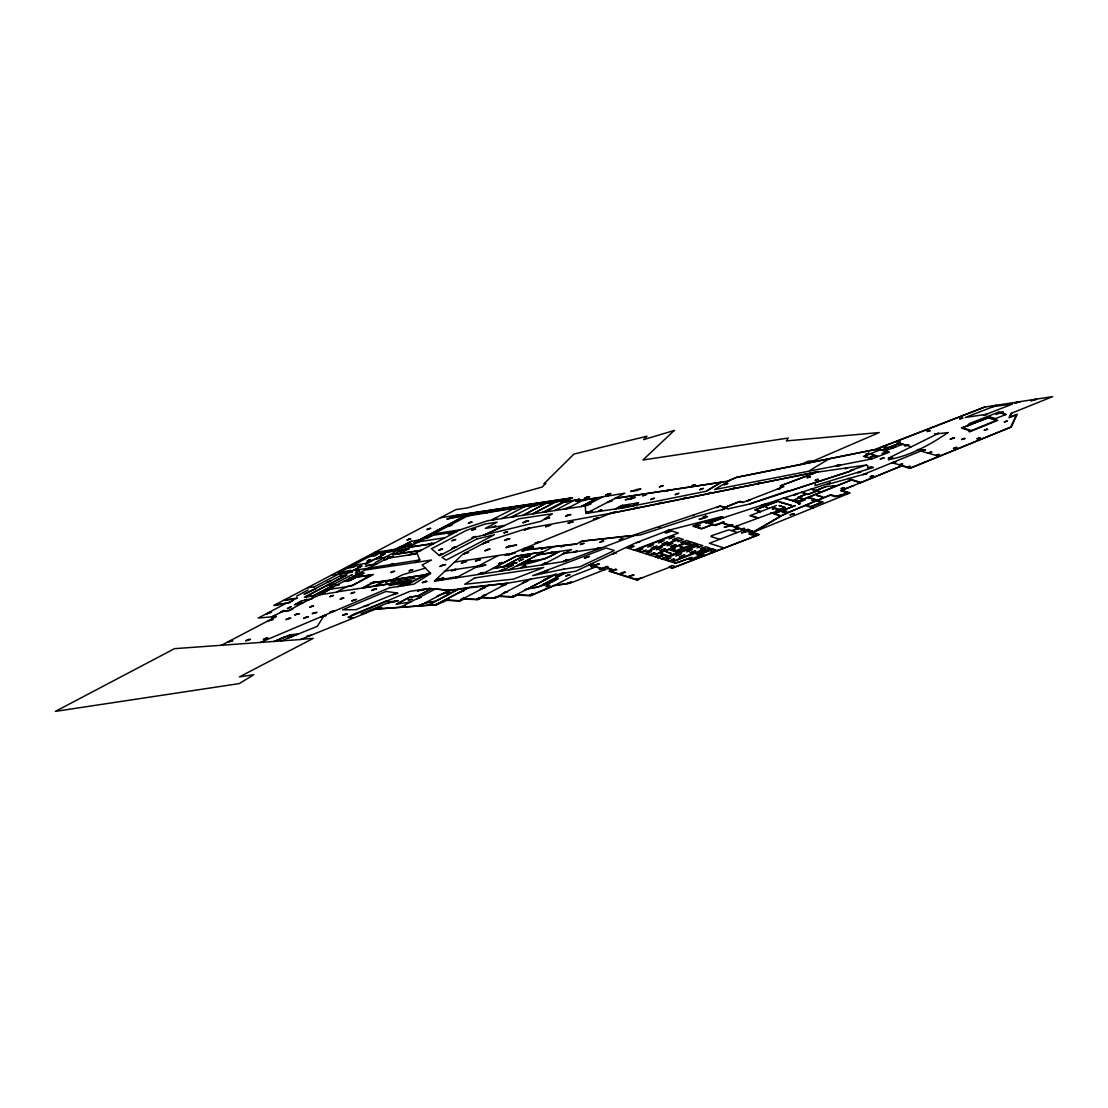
<?xml version="1.0" encoding="UTF-8"?>
<svg xmlns="http://www.w3.org/2000/svg" width="1108" height="1108" viewBox="0 0 1108 1108"><rect width="100%" height="100%" fill="white"/><g stroke="black" fill="none" stroke-linecap="round" stroke-linejoin="round"><path stroke-width="1.5" d="M788.716 491.329L788.841 490.567L749.299 504.085L728.136 508.821L719.868 506.218M815.53 482.506L815.003 485.636L873.395 467.479L871.082 466.745L867.481 467.922L867.841 465.72L866.096 465.152M818.272 481.551L821.042 480.65M830.224 483.06L827.357 484.515L863.755 474.307L922.465 450.36L917.23 449.682M1011.604 413.353L1009.79 417.245L1017.241 414.212L1011.272 427.037L909.848 468.393L901.912 465.831L841.554 490.456L849.794 493.018L748.87 534.042L751.182 534.776L754.52 533.488L758.509 534.762L672.348 568.002L671.337 567.324M324.159 615.439L317.303 626.339L281.1 640.964M625.355 507.229L626.02 506.231L620.189 508.004M625.757 507.173L626.408 506.162L630.244 505.58L627.89 506.827M674.176 430.5L642.959 459.986L788.245 438.048L786.361 440.942L879.212 432.536L813.909 460.734L808.134 461.219L800.724 464.557M674.523 430.403L643.554 439.627L646.989 436.22L573.944 454.072L543.931 483.794L545.939 483.24L542.075 487.077L467.479 507.866L455.859 509.611L273.773 605.494L285.393 603.735L258.261 618.029L275.809 616.505M611.782 512.99L615.646 511.577L614.054 512.533M633.624 508.6L637.488 507.201L635.895 508.143M658.083 503.697L661.947 502.284L660.354 503.24M682.57 498.78L686.434 497.367L684.841 498.323M706.225 491.26L720.782 482.52L706.225 491.26L626.103 507.339L585.758 513.433L585.301 505.899L603.334 496.55M722.956 481.952L614.705 498.545M727.651 481.011L736.391 477.465L875.763 449.502L985.206 406.802M707.07 493.863L710.934 492.451L709.342 493.406M728.953 480.914L714.48 489.598L871.733 458.975L889.405 452.161L881.123 449.529L870.126 453.768M731.543 488.947L735.407 487.548L733.828 488.489M756.044 484.03L759.908 482.631L758.315 483.587M809.81 470.471L829.158 458.851M634.15 550.094L678.345 533.045L669.121 530.136L635.826 542.837L575.897 571.146L507.519 583.237L449.086 590.301L429.115 588.445L409.946 591.34L347.995 617.391L353.106 618.056M753.634 532.089L786.084 513.198L805.031 505.483L812.829 507.963M352.69 614.76L348.715 617.488M511.162 517.159L533.017 506.093L536.452 505.442M307.747 587.794L313.938 586.852M331.874 575.08L352.372 571.991L338.079 574.332L313.952 587.032M353.369 567.282L356.07 565.773M379.795 553.28L402.218 549.79M295.725 598.68L284.077 600.259L297.443 598.057L296.224 598.597M347.372 571.479L368.604 568.099L384.725 559.692M380.487 554.471L385.238 553.751L375.612 558.82L384.739 557.435M450.042 517.851L454.349 515.732L571.95 497.963M349.851 570.925L350.931 570.357L338.743 572.781L374.947 553.723L407.135 548.862L411.857 546.119M450.762 517.796L446.829 519.112L465.748 515.483L419.323 539.928L411.47 541.244L396.304 549.097L374.809 552.476C377.413 555.565 437.632 537.962 396.678 549.042C396.927 546.604 415.431 542.643 411.387 544.111M353.48 570.385L361.54 566.133L357.275 566.687L362.025 565.966L353.729 570.343M366.928 563.293L365.501 564.041L375.377 558.944L384.504 557.559M384.739 553.917L367.164 563.169L353.175 565.371M404.254 545.053L411.47 541.244M376.9 563.723L365.238 566.299M302.082 600.633L295.974 604.082M272.236 616.768L281.972 611.644L289.853 610.494L292.872 608.915L291.238 609.151M304.7 600.231L306.847 599.303L305.212 600.162M418.962 540.122L413.783 542.851L466.482 515.234L450.776 517.616M388.506 557.005L393.132 556.299L384.241 559.956M221.129 645.424L276.501 616.45L271.82 616.796L275.629 614.982M389.891 556.881L386.65 558.681M425.14 538.46L408.187 547.435L433.851 543.557M308.841 599.747L288.357 610.674L282.221 611.464L284.063 610.356L280.324 612.516M368.618 568.265L372.177 567.144M401.276 551.147L399.212 551.452M329.949 589.234L319.201 594.899L336.195 592.198L346.956 586.672M427.148 538.156L433.062 535.275M319.7 594.83L308.744 599.94M319.935 594.65L330.336 589.179M330.696 588.999L333.48 587.808L330.253 588.473M403.52 550.718L405.583 550.399M472.008 514.583L468.088 515.899L515.635 507.99L513.71 509.001M487.008 512.312L485.082 513.336L489.016 512.021M347.316 586.478L353.009 585.038L370.986 575.01L356.361 577.213L349.989 580.564L343.868 581.492M408.353 554.914L412.273 553.598L410.348 554.609M428.671 544.208L432.245 543.086L430.68 543.903M450.208 532.865L448.283 533.89L452.202 532.574M391.429 564.235L389.504 565.246L393.437 563.93M413.436 554.305L460.194 529.776L487.908 520.677L585.301 505.899M513.641 508.295L511.716 509.306L512.519 509.181M362.468 588.029L372.579 582.711L426.455 574.581M373.077 582.642L374.753 581.755L370.834 583.071L372.33 582.836M493.018 519.901L495.664 518.502L494.861 518.627M515.954 508.627L512.893 509.126L491.744 519.818L493.739 519.514M516.328 508.572L518.364 507.395L531.992 505.345L530.067 506.398M414.821 562.559L419.752 559.956L417.273 553.723L390.238 557.823M501.689 518.586L524.818 506.564L535.76 504.957L533.834 505.968M385.044 580.827L375.183 585.938L411.206 580.495L398.34 586.492M389.919 580.093L385.501 582.517L390.21 580.232L425.472 574.9L403.215 585.758M392.08 579.761L396.498 578.376L394.573 579.387M491.91 527.297L495.83 525.981L493.905 526.992M533.765 505.262L531.84 506.273L532.643 506.148M393.326 579.581L402.329 574.83L425.389 568.141M513.156 516.854L515.802 515.469L514.985 515.594M390.57 581.852L414.821 578.279M536.452 505.525L538.488 504.362L553.391 502.104L550.856 503.351L553.598 502.852M390.113 585.163L393.589 583.334L407.938 581.16L404.448 583.002L389.13 585.495L393.091 583.404L337.095 591.866M523.004 515.372L545.732 503.406L552.781 502.339M532.546 513.932L555.634 501.772L563.363 500.608L560.828 501.841L568.362 499.846M532.92 513.877L555.648 501.91L562.753 500.83M397.592 586.617L403.963 583.251M423.949 574.955L428.367 573.556M563.335 501.467L564.041 501.578L542.768 512.298L545.773 511.841M405.999 585.343L430.029 572.697M545.524 511.965L565.482 501.37M566.174 501.896L570.98 500.497M575.038 499.874L554.831 510.511M586.326 513.35L624.815 493.212L575.495 501.218L579.221 499.251L576.229 500.968L580.98 500.248L578.085 501.675L580.37 500.484M583.237 500.04L567.019 508.586L564.263 509.001L569.29 507.256M390.085 602.059L388.271 603.015L398.381 600.578L391.955 602.461M583.32 500.802L585.495 499.708M435.707 580.952L434.682 580.841M419.877 589.844L417.481 591.104L424.669 589.11M438.325 580.55L442.881 578.251L435.763 579.83L443.851 577.919L439.557 580.176L453.518 577.268M598.237 497.783L581.395 506.508L597.503 498.018L585.384 499.86M396.816 604.026L409.808 597.226L417.938 596.007L431.801 588.694L429.115 588.445M427.577 588.68L421.151 590.55M431.511 588.667L417.924 595.827L409.794 597.06L396.082 604.275L410.819 601.907M607.696 495.899L608.181 495.636M454.377 578.03L456.787 576.769L450.707 578.501M455.679 577.933L498.254 555.51M400.639 607.226L435.361 588.985L449.086 590.301L419.641 605.813M507.492 554.111L505.082 555.385L508.406 554.886L610.619 513.295L818.577 471.551L609.857 513.6M482.396 573.889L516.425 555.967L543.516 551.881M454.46 589.498L449.1 590.481M458.587 588.874L435.389 601.27L425.887 602.71M615.342 508.96L622.433 505.234M616.09 508.849L622.447 505.414L638.582 502.797L632.308 506.093M436.04 604.594L468.352 587.572L459.1 588.971L428.353 605.162L434.904 601.519L424.904 603.029M618.707 508.461L627.447 506.91M436.455 604.566L469.335 587.254L507.519 583.237L476.897 599.359M501.896 570.952L511.993 565.634M536.66 552.92L516.439 556.147L493.476 568.252L502.977 566.811L521.549 557.033L530.303 555.704L526.161 557.282L527.408 556.479L521.148 557.421L507.686 564.512C529.61 560.205 506.675 564.263 503.475 566.742L513.586 565.205L492.492 568.57M541.535 552.186L542.532 552.213L508.974 569.872M517.616 565.606L523.738 562.296L529.195 561.465M553.058 546.853L538.225 554.665L571.479 549.651L542.726 564.775M632.211 505.954L637.599 503.115M523.308 564.568L529.707 561.396L535.773 560.62M549.139 553.017L552.573 551.95L551.133 552.712M459.418 600.688L488.822 585.204M559.637 551.438C546.341 559.111 531.909 563.363 516.868 565.731M494.625 598.057L531.217 578.791M512.602 596.755L555.343 574.263M528.17 588.75L524.735 589.802L528.156 588.57M556.091 574.138L528.654 588.5L538.156 587.06L559.9 575.606L555.524 576.271L557.684 575.135M560.967 573.404L564.858 573.002L557.698 575.218M561.825 574.595L556.258 575.98M565.842 572.67L553.086 579.387L558.335 578.584C548.834 584.165 538.543 587.406 527.671 588.819M590.052 564.692L593.292 563.737L590.592 564.872M554.706 585.37L573.058 575.717L595.716 566.964M566.991 583.473L571.409 581.991L569.235 583.127M543.432 548.072L541.341 549.111L545.261 547.864M562.892 545.801L560.8 546.84L564.72 545.593M392.772 607.807L394.323 607.696M484.279 534.956L504.569 525.469L485.373 528.378L497.16 522.159L485.456 523.932L466.62 530.247L431.455 548.765L439.599 555.69L474.39 537.366L541.244 521.217L552.407 513.724L519.056 518.766L484.321 535.025M260.228 642.515L389.268 587.863L413.963 584.138L430.79 573.445L422.148 564.969L431.511 560.039L364.809 570.108L349.255 578.473M447.036 600.342L460.042 601.007L464.64 598.736L477.617 599.4L482.285 597.42L495.262 598.085L499.93 596.104L512.907 596.769L517.574 594.802L530.552 595.467L554.208 585.453L570.108 583.043M273.939 641.49L290.531 634.732L298.107 634.164M274.355 641.463L290.282 634.967L297.027 634.469M352.372 614.815L386.069 601.145M351.264 617.821L353.438 617.932M395.113 601.076L390.681 601.741L361.222 613.763L363.078 613.998M362.094 613.694L366.291 612.682M300.49 639.524L376.221 608.874M525.732 548.308L532.629 547.006L526.757 549.914L576.229 544.153L582.115 541.244L630.424 535.607M851.969 479.667L837.482 485.567L826.194 486.55L815.723 490.664L810.973 489.154M877.799 448.38L985.012 407.024L1052.6 396.622L1010.953 413.464L1008.972 417.716L1016.438 414.683L1010.635 427.148L910.291 468.075L902.369 465.512L859.753 483.033M782.663 486.246L780.129 485.913L814.823 472.867M669.897 530.372L666.448 531.161M882.328 449.903L899.835 443.158L906.039 445.139L908.837 444.737L905.499 446.025L904.543 445.721L905.707 445.264L902.48 444.239L885.32 450.859M882.48 449.959L899.474 443.394L902.175 444.253L900.319 445.07M885.167 450.817L887.314 450.083M895.984 446.746L891.649 448.421M874.558 455.651L869.226 457.701L864.42 456.177L869.752 454.114L876.968 456.413L874.974 457.189L875.735 457.438M868.755 458.019L874.752 455.707M704.453 521.633L707.292 522.505L704.494 521.619L692.832 526.12L701.489 528.876L712.499 524.638M886.552 451.718L882.051 453.463M592.78 566.036L590.786 566.811L593.556 566.285M847.26 467.867L844.975 468.753L847.828 467.798M696.295 526.757L700.45 525.15M721.724 516.937L706.142 523.087M722.014 517.034L721.253 517.256M723.593 517.533L708.497 523.364L715.477 525.58L721.917 523.101L745.061 530.469L748.44 529.319L745.532 530.15L742.72 529.25L744.728 528.488L743.953 528.239L741.958 529.015L735.947 527.103L737.942 526.328L737.18 526.078L735.172 526.854L722.388 522.782M830.377 482.894L723.635 517.658L709.355 523.17L714.702 524.873L724.23 521.965L720.796 522.754L721.571 522.99M1000.136 412.91L995.967 414.517M968.143 425.444L961.467 428.02L970.511 430.901L968.821 431.594L969.86 431.732L997.782 420.348L988.945 417.564L989.61 417.3M971.481 424.156L989.416 417.245M712.305 524.569L701.973 528.558L693.691 525.926M601.436 568.792L599.442 569.567L602.212 569.041M782.788 503.171L782.123 503.434M806.596 493.974L797.774 497.381L803.812 499.306L795.779 502.146L851.512 479.999L860.127 482.728M826.388 486.343L815.765 490.442L811.444 489.057M792.248 500.553L799.436 497.908M730.13 525.247L732.9 524.721L730.892 525.497M794.076 501.135L796.901 500.04L795.267 499.514M670.88 549.817L675.16 548.903L672.459 550.08L675.16 550.939L683.47 547.74L680.769 546.881C677.93 547.837 683.608 545.648 681.157 546.729L683.858 547.587L692.154 544.388L688.165 543.114M670.977 549.845L674.606 549.125L669.592 549.873L677.957 552.532M689.273 543.46L685.838 544.014M689.467 543.529L685.409 544.111L691.073 541.923L697.417 543.945L694.882 543.612L690.215 545.413L691.17 545.718M655.853 557.005L658.609 555.759L655.147 554.665L658.817 553.252L668.11 556.202M734.77 526.729L780.78 509.805L772.456 507.159M656.67 557.255L657.432 557.033M656.864 557.324L664.301 554.997M657.64 557.559L660.299 556.535L659.537 556.299M657.833 557.629L664.495 555.053M676.171 551.493L695.935 543.945M774.423 513.655L795.392 505.567L773.37 513.78L780.586 516.079L752.567 532.394L750.462 531.715L752.47 530.954L751.695 530.704L749.7 531.48L747.318 530.718M661.434 558.778L678.622 552.283L675.215 551.188L679.176 550.344M698.954 553.114L695.215 553.1L699.231 553.211M699.619 552.85L711.197 548.557L696.807 554.069L694.55 553.349L672.542 561.839L675.838 562.892L679.204 562.116L691.835 557.379L675.243 563.169L625.978 547.49M701.115 553.806L697.14 555.205L712.776 549.069L714.272 549.54L712.112 549.319M701.779 553.543L712.444 549.429M670.285 566.991L637.571 579.512L636.421 579.152L642.238 577.711M688.179 558.792L690.201 559.429L703.802 554.194L701.489 553.46M630.84 536.05L720.38 505.913L724.909 507.353M788.744 491.218L851.096 470.928L749.299 504.085M723.399 509.264L696.073 516.66L640.327 534.956L582.185 541.036L579.526 542.518M848.229 493.06L836 496.287L830.986 494.68L817.565 500.165L810.211 497.824L808.785 498.545M848.59 493.171L835.141 496.716L830.308 495.179L817.385 500.442L823.175 502.09L810.807 506.841L813.48 507.699M667.972 530.441L721.197 516.771L723.704 517.574M527.422 549.582L576.908 543.82M876.442 449.1L877.176 448.948M876.622 449.169L736.377 477.313L729.216 480.706L721.779 482.188L615.175 498.295M610.189 513.378L526.023 528.738L487.908 540.995L462.895 554.166L434.364 581.146L565.302 561.368L633.222 536.009L631.186 536.3M816.43 472.243L817.164 472.105L780.988 485.719L783.882 486.634L742.554 502.575L739.673 501.647L724.23 507.603L726.169 508.198L722.305 509.694L724.3 508.918M985.691 414.42L965.179 417.508L996.743 405.334L993.848 405.777L991.161 406.816L1012.629 404.018L983.489 415.334L986.923 414.544L986.148 414.295M440.458 517.727L572.462 497.783L563.792 502.256L579.595 499.196M518.253 507.547L524.444 506.619M538.377 504.514L545.358 503.461L523.128 515.303M509.943 509.445L511.868 508.378L469.986 514.708L433.422 533.959L460.194 529.776M564.291 502.09L566.534 501.744M588.528 504.348L590.91 503.988L585.509 505.788M609.788 501.135L612.156 500.774L607.142 502.533M511.868 516.785L513.877 516.48M455.97 531.909L430.056 535.732L427.176 537.255L429.295 536.937M589.442 511.702L585.716 512.27L592.198 511.287L586.797 513.101M425.001 538.391L427.508 537.976M418.824 541.784L444.973 537.699M410.556 546.95L434.211 543.377M407.384 548.82L409.323 548.529L399.572 553.571L393.451 554.499M374.961 553.903L380.086 553.127M408.589 548.82L402.467 549.748L392.952 554.665L420.735 550.468M377.87 554.291L375.169 555.814L369.795 556.618M394.365 552.366L375.127 562.587M399.822 553.529L420.971 550.344M387.495 558.238L389.988 557.864M384.49 559.817L386.983 559.443M347.995 568.099L353.369 567.199M367.164 565.288L376.665 563.847M419.752 559.956L368.853 568.058M358.521 571.243L356.028 571.617L359.504 570.911L355.169 573.196M340.004 576.202L346.125 575.287L304.326 597.198L312.955 595.896L311.528 596.824L332.026 586.035L313.439 595.633L305.559 596.824L326.652 585.716L335.516 584.207L333.771 584.47M352.15 574.595L333.259 584.539L327.137 585.467L347.109 574.955L339.976 576.035L303.994 594.317L315.849 588.736M351.928 574.9L351.444 575.163M357.233 574.096L364.297 573.03L356.845 576.963L373.465 574.443L351.582 585.98L328.328 589.484L350.696 577.711M353.729 576.298L357.69 574.207L363.313 573.362L356.347 577.033L350.724 577.891M330.724 580.911L327.04 582.185L328.799 581.922M454.474 562.116L511.924 553.446M512.284 553.391L515.192 552.947L508.766 554.831M348.798 578.902L355.862 577.282L349.976 580.398L344.339 581.243M336.887 585.163L339.131 584.83L335.904 585.495M308.163 589.899L296.542 596.201M445.042 571.049L482.728 565.357M564.138 553.501L600.785 547.975M475.886 567.296L485.983 564.858L479.556 566.728M312.414 598.666L302.096 600.771L294.409 604.913L302.47 603.098M296.085 603.929L302.83 602.918M445.042 592.628L449.917 591.894L442.868 593.763M444.557 592.877L448.809 592.24L443.117 593.639M419.115 597.544L421.372 597.198L416.608 598.999M441.87 594.11L437.231 595.896L438.976 595.619M462.119 591.049L463.864 590.786L459.224 592.572M548.114 578.057L543.488 579.844L545.233 579.581M442.272 601.492L443.892 601.256L440.111 602.641M816.776 472.243L866.414 465.028L850.459 470.498L853.894 469.723M523.572 548.557L533.613 546.687L530.039 548.294M403.741 605.785L405.389 605.661L401.539 606.935M375.515 608.929L381.789 607.406L376.914 608.985L436.787 604.539M375.557 609.151L436.566 604.774L447.355 600.065L459.972 600.716M285.532 636.768L280.933 638.208L282.221 638.111M301.847 639.205L313.273 638.346L239.453 676.891L253.801 674.717L239.259 683.594L55.4 711.378L174.482 648.665L301.182 639.468M515.802 595.37L512.076 596.367L513.309 596.423M499.611 596.395L512.99 597.074L517.256 595.079L530.635 595.758L554.069 585.647L569.914 583.251L608.541 568.224L613.209 569.706L609.871 570.994L637.142 579.664L639.607 578.819M464.321 599.013L477.7 599.705L481.966 597.697L495.29 598.223M917.77 449.46L925.471 449.917L920.942 451.053M853.479 485.581L840.681 490.664L848.866 493.268M805.156 499.874L797.275 503.087L799.56 503.821L798.882 504.209L800.419 503.628L798.12 502.894M396.512 593.168L397.952 593.348L392.98 594.608M385.75 601.284L390.805 601.769M367.302 605.079L368.742 605.259L363.77 606.519M361.679 613.638L363.396 613.874M311.625 634.981L307.11 636.117L308.412 636.283M292.803 636.324L287.817 637.585L288.994 637.751M892.023 462.839L902.369 465.512M920.914 451.067L939.113 456.316M841.554 490.456L849.794 493.018M589.262 564.914L604.525 569.775M998.405 412.356L1005.441 414.6M990.275 416.566L988.945 417.093L994.638 418.893L1006.299 414.406L1001.383 412.827L1003.377 412.065L998.876 412.038L968.988 423.699M989.804 416.885L995.109 418.575M971.855 424.281L967.561 425.264L968.53 425.569M906.995 445.444L911.081 446.746M883.45 446.192L888.117 447.674M882.785 446.455L887.453 447.937M880.652 449.848L888.547 452.355M878.215 456.344L869.641 453.615L863.561 456.371L871.733 458.975M848.035 478.421L860.778 482.465M832.842 485.553L834.92 486.62L821.624 492.035L817.441 490.706L807.566 494.514L817.081 491.066L820.973 492.298L804.463 499.043L798.633 497.187L807.22 493.933L801.638 492.16M801.375 492.312L806.555 494.196M809.754 498.143L814.2 499.556L811.818 500.539L816.915 500.428L781.112 515.774L774.035 513.53M794.602 499.777L796.043 500.234L793.009 501.259L795.447 501.564L793.674 501.01M783.979 497.921L792.663 500.691L783.148 498.129M775.863 500.497L778.259 501.259L755.379 509.819L760.767 511.536M775.614 500.65L777.4 501.218L754.742 509.971L760.268 511.73M776.431 505.497L749.936 515.719L757.263 518.045M771.791 507.422L774.298 508.212L772.29 508.988L773.065 509.223L775.06 508.461L778.024 509.403L775.96 510.248L778.938 509.694M769.437 508.198L768.938 508.392M743.025 502.256L740.144 501.328L725.338 507.187M771.459 512.713L772.165 512.935L770.794 512.962M750.795 515.525L757.941 517.782M724.604 507.464L728.441 508.683M748.953 529.943L749.811 529.749L746.46 530.912L752.304 532.782M758.509 534.762L743.717 530.039L709.369 543.294L724.189 548.003M712.624 520.455L706.849 521.896L707.957 522.256M757.983 534.887L752.484 536.189L753.648 536.549M749.7 533.834L751.667 534.458L754.991 533.17L759.368 534.568L671.877 568.321L669.8 567.31M709.48 521.799L708.815 522.062M706.627 522.768L703.164 522.131M737.291 532.519L728.801 529.832L711.267 535.787L712.222 536.092L711.031 536.563L719.688 539.319M696.35 524.901L698.954 525.718M695.686 525.15L698.289 525.981M671.49 535.69L674.703 536.715L669.038 538.904M717.513 550.579L714.618 550.122L716.848 550.828M716.391 550.925L715.048 550.496L710.38 552.296L711.724 552.726M671.517 537.809L669.163 537.061L659.08 540.953L661.434 541.701M675.077 538.945L677.431 539.693L667.348 543.585L664.994 542.837M680.229 540.593L677.819 539.818L667.736 543.709L670.146 544.471M699.66 546.77L697.264 546.009L687.182 549.9L689.578 550.662M672.404 539.97L677.888 537.726L683.373 539.471L677.708 541.66M697.14 547.851L702.804 545.662L699.01 544.457L662.196 558.543M664.177 540.649L658.374 543.017M667.556 541.715L661.739 544.097M672.888 543.419L667.044 545.773M692.334 549.596L686.475 551.964M699.91 552.947L697.541 552.199L709.84 548.128L705.99 546.673L700.325 548.862L703.137 547.878L705.533 548.64L695.45 552.532L693.054 551.77C702.07 548.183 683.248 555.44 692.555 551.964L694.951 552.726L684.786 556.645L682.376 555.884C691.406 552.296 672.584 559.568 681.877 556.077L684.287 556.839L674.204 560.731L671.794 559.956L674.315 558.889L669.315 560.814L666.143 559.803L671.005 557.836M700.824 553.709L702.943 554.388M660.936 541.895L658.567 541.147L648.402 545.067L650.77 545.815M664.495 543.031L666.85 543.779L656.684 547.698L654.329 546.95M669.648 544.665L667.238 543.903L657.072 547.823L659.482 548.585M689.079 550.856L686.683 550.094L676.517 554.014L678.913 554.776M701.295 555.15L703.677 555.911M700.63 555.413L703.012 556.174M653.512 544.762L647.709 547.13M656.878 545.829L651.075 548.211M662.224 547.532L656.365 549.887M681.669 553.709L675.811 556.077M639.191 541.673L639.953 541.923L636.518 542.712M650.271 546.009L647.903 545.261L637.82 549.153L640.189 549.9M653.831 547.144L656.185 547.892L646.102 551.784L643.748 551.036M658.983 548.779L656.573 548.017L646.49 551.909L648.886 552.67M678.415 554.97L676.005 554.208L665.922 558.1L668.332 558.861M690.672 559.111L690.201 559.429M668.775 555.953L659.482 552.989L690.062 541.604L686.544 540.482L680.88 542.671L683.691 541.687L686.101 542.449L676.019 546.341L673.609 545.579C682.625 542.006 663.817 549.263 673.11 545.773L675.52 546.535L665.34 550.454L662.944 549.693C671.96 546.119 653.152 553.377 662.446 549.887L664.842 550.648L654.759 554.54L652.363 553.778L654.883 552.698L649.884 554.623L646.698 553.612L651.559 551.645M642.848 548.875L638.042 550.856L641.213 551.867L646.213 549.942M675.769 566.673L672.182 565.537L669.19 566.7L672.653 567.795M608.07 568.543L612.35 569.9L609.012 571.188L637.931 580.398L638 579.498M589.858 564.637L605.19 569.512M761.321 505.386L761.196 506.148L765.143 504.14L761.321 505.386M794.145 494.708L794.007 495.47L797.954 493.462L794.145 494.708M1004.36 421.926L1007.13 421.054L1004.36 421.926M631.477 497.852L630.757 498.96L625.175 499.805L631.477 497.852M636.92 489.542L636.2 490.636L630.604 491.481L636.92 489.542M631.879 497.797L631.158 498.905L635.466 497.257L631.879 497.797M637.308 489.473L636.588 490.581L640.895 488.933L637.308 489.473M948.005 432.563C930.083 444.834 909.737 455.97 888.311 459.737L892.757 457.562L888.256 458.241L938.836 433.159L934.543 434.142L948.005 432.563M474.695 577.947L464.695 584.248L513.433 579.138L543.696 567.518L474.695 577.947M644.163 494.944L642.585 495.899L646.449 494.487L644.163 494.944M652.197 498.697L650.604 499.653L654.468 498.24L652.197 498.697M668.65 490.027L667.071 490.983L670.936 489.57L668.65 490.027M676.683 493.78L675.091 494.736L678.955 493.323L676.683 493.78M693.151 485.11L691.558 486.066L695.422 484.653L693.151 485.11M701.17 488.863L699.591 489.819L703.455 488.406L701.17 488.863M725.657 483.947L724.078 484.902L727.942 483.49L725.657 483.947M877.868 449.156L876.29 450.111L880.154 448.698L877.868 449.156M275.476 604.788L289.133 602.89L293.703 599.927L287.595 602.96L275.476 604.788M269.549 612.461L266.668 613.971L271.557 612.156L269.549 612.461M368.895 560.149L366.97 561.16L370.903 559.845L368.895 560.149M408.824 539.125L406.899 540.136L410.833 538.82L408.824 539.125M428.796 528.613L426.871 529.624L430.79 528.308L428.796 528.613M291.044 606.685L287.429 608.583L291.044 606.685M450.042 525.4L448.117 526.411L452.036 525.095L450.042 525.4M470.166 522.353L468.241 523.378L472.174 522.062L470.166 522.353M311.57 606.284L309.644 607.295L313.578 605.993L311.57 606.284M331.541 595.772L329.616 596.783L333.536 595.467L331.541 595.772M341.97 598.265L340.045 599.276L343.965 597.96L341.97 598.265M352.787 592.572L350.862 593.583L354.795 592.268L352.787 592.572M392.717 571.534L390.792 572.559L394.725 571.243L392.717 571.534M453.74 539.831L451.815 540.842L455.734 539.527L453.74 539.831M473.712 529.319L471.786 530.33L475.706 529.015L473.712 529.319M372.593 582.891L363.452 587.711L374.67 586.007L383.811 581.201L372.593 582.891M440.652 549.305L438.726 550.316L442.646 549L440.652 549.305M354.061 599.774L351.665 601.048L356.568 599.4L354.061 599.774M374.033 589.262L371.623 590.536L376.526 588.888L374.033 589.262M410.846 569.983L408.921 570.994L412.841 569.678L410.846 569.983M440.915 554.139L438.99 555.163L442.909 553.848L440.915 554.139M453.906 547.31L451.981 548.322L455.9 547.006L453.906 547.31M473.864 536.798L471.939 537.809L475.872 536.494L473.864 536.798M476.772 539.014L441.967 557.352L446.233 560.122L494.459 534.721L476.772 539.014M442.701 564.983L439.821 566.507L445.707 564.526L442.701 564.983M466.039 552.781L463.643 554.055L468.546 552.407L466.039 552.781M485.872 542.255L482.991 543.765L488.877 541.798L485.872 542.255M505.747 531.979L503.821 532.99L507.741 531.674L505.747 531.979M525.691 521.286L522.796 522.81L528.682 520.829L525.691 521.286M463.961 561.825L461.316 563.21L466.703 561.41L463.961 561.825M487.409 549.471L484.764 550.87L490.165 549.056L487.409 549.471M507.132 539.084L504.486 540.482L509.888 538.668L507.132 539.084M526.979 528.641L524.333 530.026L529.735 528.225L526.979 528.641M546.95 518.129L544.291 519.514L549.693 517.713L546.95 518.129M586.88 497.104L584.221 498.489L589.622 496.689L586.88 497.104M508.78 546.147L505.885 547.671L516.605 544.97L508.78 546.147M548.225 525.427L545.579 526.812L550.981 525.012L548.225 525.427M568.196 514.915L565.551 516.3L570.939 514.5L568.196 514.915M608.126 493.891L605.48 495.276L610.868 493.476L608.126 493.891M408.367 599.885L412.01 599.345L408.367 599.885M481.011 572.836L478.116 574.36L483.254 572.504L481.011 572.836M500.262 562.795L498.337 563.806L502.256 562.49L500.262 562.795M502.506 569.595L499.625 571.105L504.763 569.249L502.506 569.595M522.422 559.111L518.918 560.953L523.516 559.277L522.422 559.111M661.268 485.996L659.343 487.008L663.263 485.692L661.268 485.996M537.74 554.914L524.222 562.033L545.136 558.875L558.654 551.756L537.74 554.914M462.895 598.375L460.734 599.525L465.152 598.043L462.895 598.375M482.866 587.919L479.986 589.428L485.124 587.572L482.866 587.919M523.765 566.382L520.871 567.905L526.009 566.036L523.765 566.382M484.154 595.218L482.229 596.229L486.149 594.913L484.154 595.218M503.863 584.747L500.982 586.257L506.121 584.401L503.863 584.747M544.762 563.21L541.867 564.734L547.006 562.864L544.762 563.21M564.014 553.169L562.088 554.18L566.008 552.864L564.014 553.169M575.426 551.438L573.501 552.449L577.434 551.133L575.426 551.438M505.4 592.004L503.475 593.015L507.409 591.7L505.4 592.004M525.247 581.506L522.353 583.03L527.491 581.174L525.247 581.506M545.953 570.8L543.543 572.06L547.823 570.509L545.953 570.8M566.133 559.983L563.252 561.507L568.39 559.637L566.133 559.983M597.766 548.072L595.841 549.083L599.76 547.768L597.766 548.072M587.268 556.784L584.373 558.307L589.511 556.451L587.268 556.784M552.601 579.636L542.74 584.83L547.49 584.11L557.352 578.916L552.601 579.636M547.906 585.592L545.981 586.603L549.9 585.287L547.906 585.592M567.864 575.024L565.703 576.174L570.121 574.692L567.864 575.024M614.538 553.031L612.613 554.042L616.547 552.726L614.538 553.031M523.973 550.344L521.882 551.382L525.801 550.136L523.973 550.344M582.365 543.543L580.273 544.568L584.179 543.322L582.365 543.543M601.824 541.272L599.733 542.311L603.652 541.064L601.824 541.272M621.283 539L619.192 540.039L623.111 538.793L621.283 539M563.75 569.124L532.726 575.648L606.173 547.989L614.303 550.524L580.066 566.742L563.75 569.124M632.322 545.759L628.181 547.726L629.524 548.155L634.192 546.355L632.322 545.759M271.1 619.607L268.302 620.923L273.15 619.455L271.1 619.607M230.796 640.84L227.999 642.141L232.846 640.687L230.796 640.84M296.764 613.957L294.52 614.995L299.312 613.763L296.764 613.957M288.745 618.306L285.947 619.621L290.795 618.153L288.745 618.306M248.455 639.524L245.644 640.84L250.491 639.371L248.455 639.524M314.409 612.641L312.165 613.694L316.971 612.447L314.409 612.641M306.39 616.99L303.592 618.306L308.44 616.837L306.39 616.99M266.1 638.208L263.288 639.524L268.136 638.056L266.1 638.208M332.054 611.325L329.81 612.378L334.616 611.131L332.054 611.325M324.035 615.674L321.237 616.99L326.084 615.522L324.035 615.674M421.206 604.483L418.672 605.661L423.034 604.345L421.206 604.483M386.013 591.423L342.538 609.829L356.084 609.649L397.024 592.96L386.013 591.423M479.279 597.932L476.786 598.985L480.498 597.988L479.279 597.932M496.924 596.616L494.431 597.669L498.157 596.686L496.924 596.616M532.297 593.93L529.499 595.121L533.668 593.999L532.297 593.93M571.686 521.66L567.836 523.239L573.265 521.868L571.686 521.66M346.015 613.86L342.483 615.3L347.455 614.054L346.015 613.86M425.721 581.257L422.176 582.697L427.148 581.437L425.721 581.257M454.917 569.346L451.385 570.786L456.358 569.54L454.917 569.346M478.961 559.54L475.429 560.994L480.401 559.734L478.961 559.54M601.062 509.971L598.486 511.023L602.101 510.109L601.062 509.971M538.945 541.66L534.929 543.294L539.984 541.798L538.945 541.66M597.351 517.838L593.334 519.472L598.389 517.976L597.351 517.838M953.24 437.882L950.027 439.184L954.556 438.048L953.24 437.882M865.791 473.615L863.215 474.653L866.83 473.753L865.791 473.615M894.973 461.676L892.079 462.853L896.15 461.828L894.973 461.676M971.397 430.555L962.326 427.826L988.281 417.813L996.341 420.375L971.397 430.555M785.489 511.204L782.276 512.505L786.791 511.37L785.489 511.204M843.479 487.631L840.903 488.67L844.518 487.769L843.479 487.631M872.564 475.761L869.988 476.814L873.603 475.9L872.564 475.761M901.649 463.906L899.087 464.958L902.701 464.044L901.649 463.906M930.734 452.05L928.172 453.089L931.786 452.175L930.734 452.05M964.099 438.436L961.536 439.488L965.151 438.574L964.099 438.436M986.688 429.225L984.112 430.278L987.727 429.364L986.688 429.225M816.416 500.844L806.001 505.082L810.848 506.619L821.153 502.353L816.416 500.844M793.134 513.627L789.921 514.943L794.436 513.807L793.134 513.627M909.391 466.371L906.829 467.424L910.444 466.51L909.391 466.371M938.476 454.502L935.914 455.554L939.529 454.64L938.476 454.502M955.941 447.383L953.379 448.435L956.993 447.521L955.941 447.383M979.375 437.826L976.813 438.879L980.428 437.965L979.375 437.826M705.644 516.051L702.971 517.076L706.156 516.674L704.148 517.45L704.923 517.699L707.596 516.674L705.644 516.051M838.493 464.82L835.82 465.845L839.268 465.069L838.493 464.82M868.492 453.255L865.819 454.28L869.268 453.491L868.492 453.255M669.661 530.774L664.994 532.574L666.337 533.003L671.005 531.203L669.661 530.774M703.746 517.63L699.079 519.43L704.896 517.99L703.746 517.63M749.645 499.902L746.986 500.927L750.421 500.151L749.645 499.902M779.644 488.337L776.985 489.362L780.42 488.573L779.644 488.337M809.643 476.759L806.984 477.783L810.419 477.008L809.643 476.759M839.642 465.194L836.983 466.219L840.418 465.429L839.642 465.194M899.641 442.05L896.981 443.075L900.416 442.286L899.641 442.05M929.64 430.472L926.98 431.497L930.415 430.721L929.64 430.472M962.187 417.924L959.528 418.949L962.963 418.159L962.187 417.924M598.348 563.75L593.694 565.551L599.511 564.111L598.348 563.75M714.812 518.959L712.139 519.998L715.574 519.209L714.812 518.959M817.635 479.307L814.976 480.332L818.41 479.542L817.635 479.307M1017.241 402.246L1014.554 403.284L1020.136 401.802L1017.241 402.246M883.353 457.743L880.029 459.031L884.322 458.047L883.353 457.743M1033.695 399.753L1031.008 400.791L1036.589 399.323L1033.695 399.753M607.018 566.507L602.35 568.307L608.167 566.867L607.018 566.507M766.043 507.118L767.442 507.561L766.043 507.118M779.852 501.772L779.187 502.021L791.777 505.567L779.852 501.772M860.293 471.759L857.62 472.784L861.055 472.008L860.293 471.759M779.256 505.567L784.852 507.589L779.852 509.514L785.281 507.492L779.256 505.567M615.674 569.263L611.007 571.063L616.837 569.623L615.674 569.263M728.842 525.607L724.175 527.408L729.992 525.981L728.842 525.607M666.24 551.853L671.24 553.446L666.24 551.853M817.469 495.318L816.804 495.581L823.009 497.076L817.469 495.318M624.344 572.019L619.677 573.819L625.494 572.379L624.344 572.019M737.499 528.364L732.831 530.164L738.662 528.738L737.499 528.364M633 574.775L628.333 576.576L634.164 575.149L633 574.775M746.169 531.12L741.501 532.92L747.318 531.494L746.169 531.12M660.077 526.619L658.637 527.103L660.077 526.619M694.397 515.109L692.957 515.594L694.397 515.109M718.441 507.049L717.001 507.533L718.441 507.049"/></g></svg>
